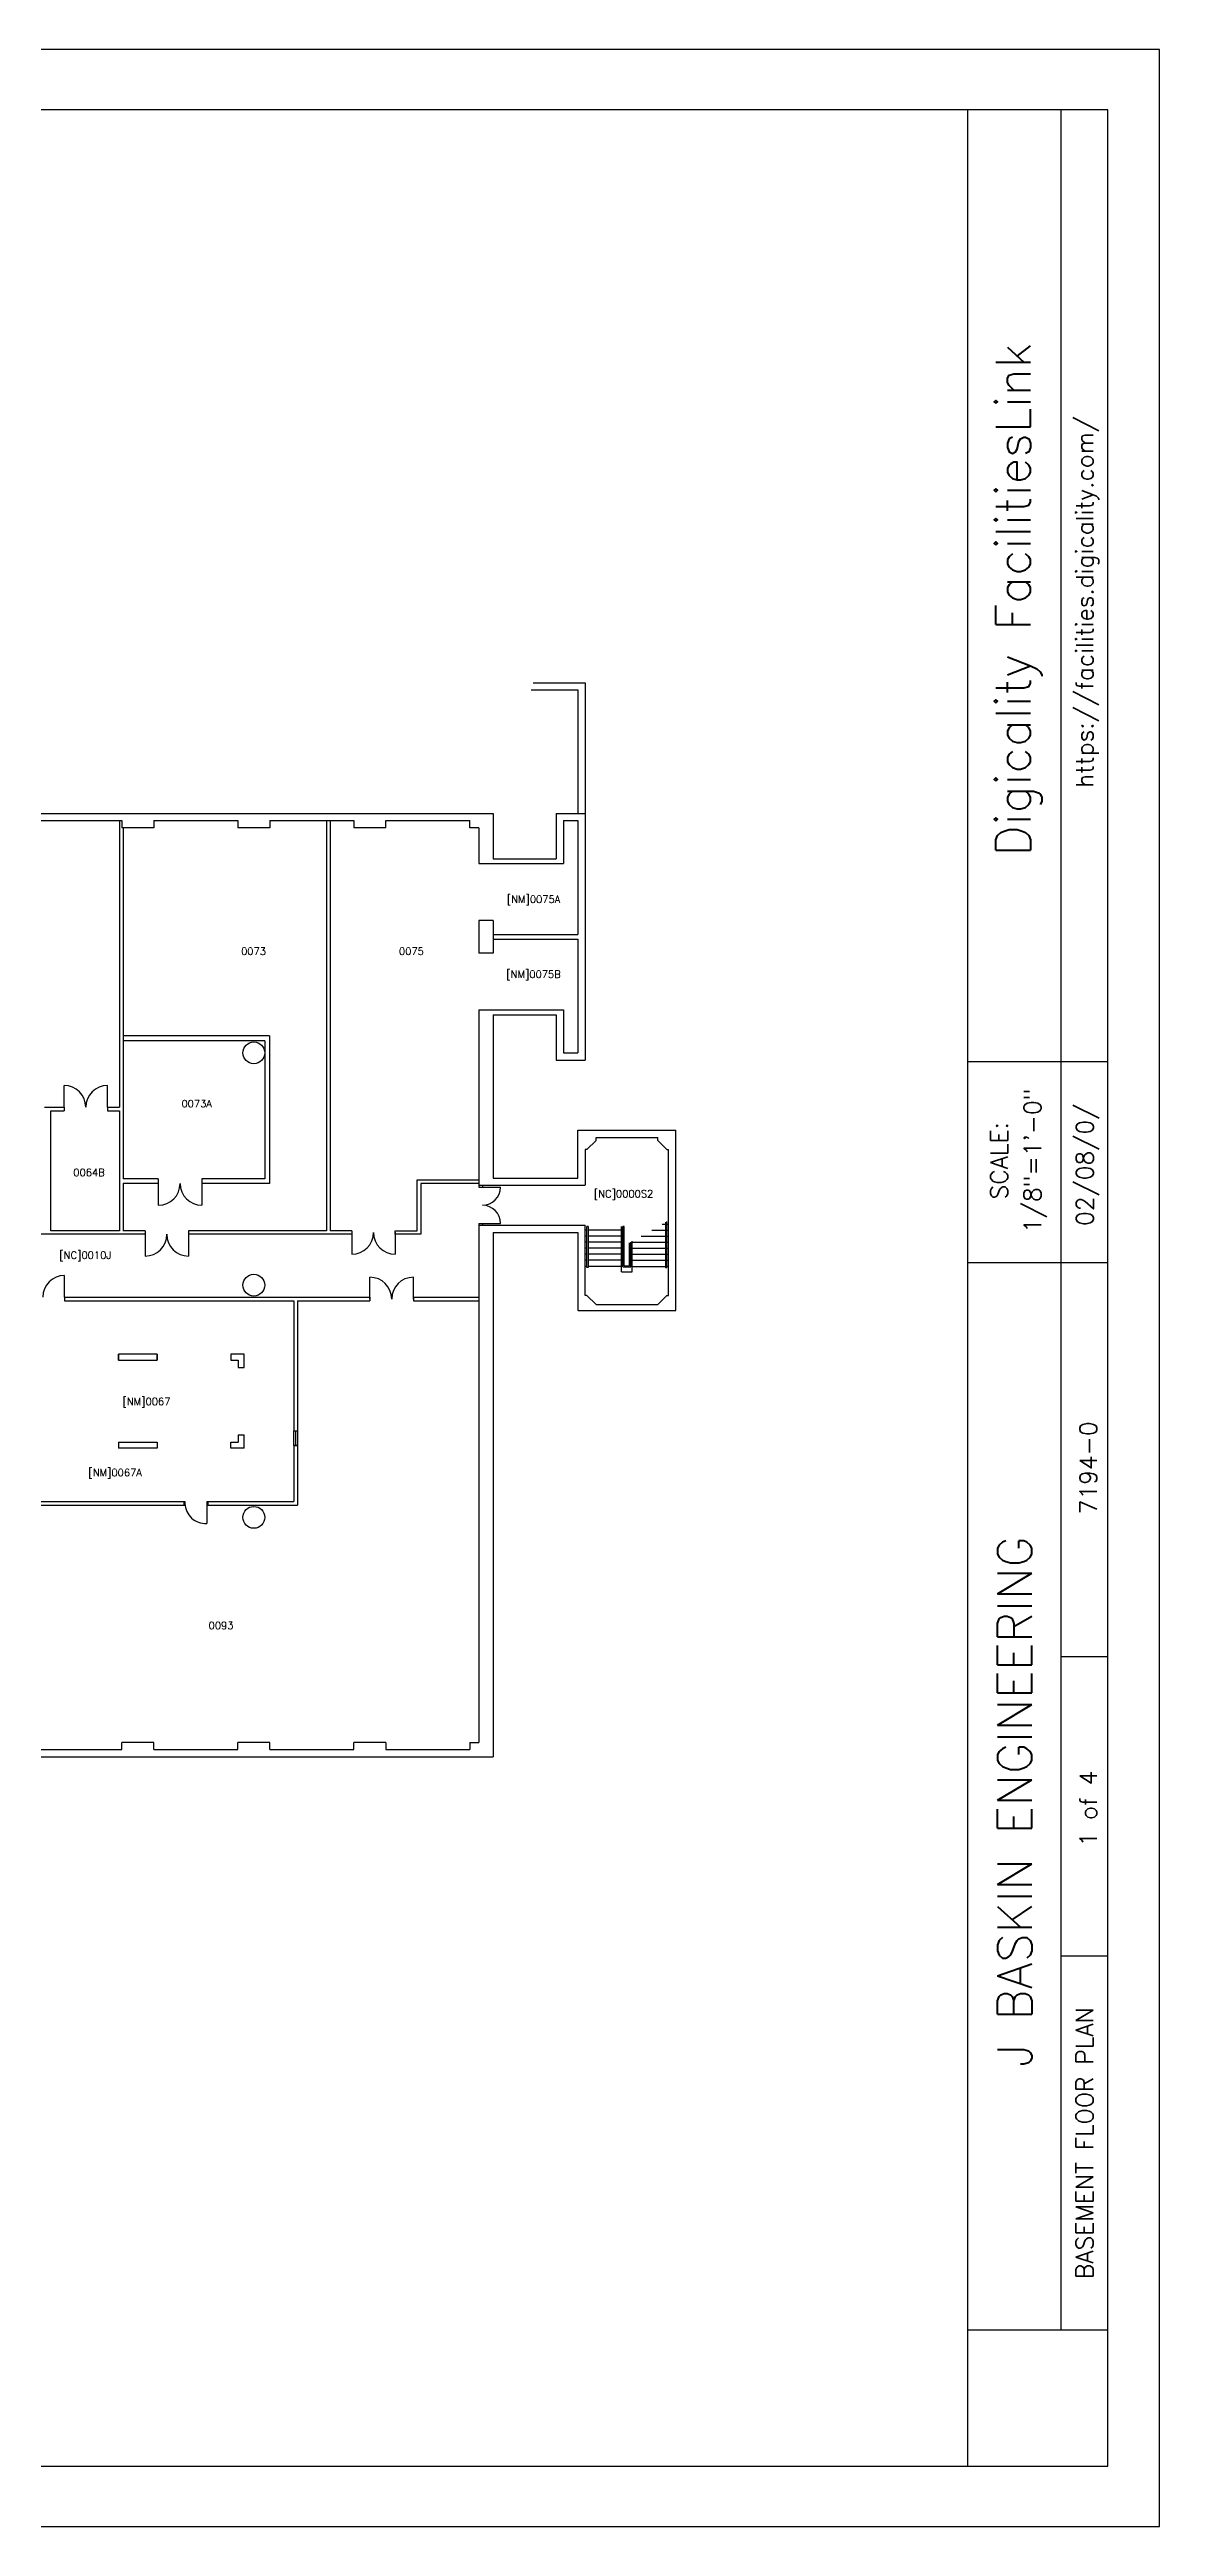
# Model space of a CAD drawing. Header units: inches. Extents: x 0 to 5461, y 0 to 4095.
# Drawn here: x 3625 to 5461, y 0 to 4095 of the extents above; entities that cross this region are included whole.
import ezdxf
from ezdxf.enums import TextEntityAlignment as Align

# ---------------------------------------------------------------- set-up
doc = ezdxf.new("R2010")
doc.units = ezdxf.units.IN
doc.header["$LTSCALE"] = 48
doc.header["$MEASUREMENT"] = 0
for name, color, linetype in [('a-anno-mtlb', 7, 'Continuous'), ('a-area-iden', 7, 'Continuous'), ('a-cols', 1, 'Continuous'), ('a-door', 3, 'Continuous'), ('a-flor-hral', 4, 'Continuous'), ('a-flor-strs', 9, 'Continuous'), ('a-glaz', 5, 'Continuous'), ('a-wall', 7, 'Continuous')]:
    doc.layers.add(name, color=color, linetype=linetype)
doc.styles.get("Standard").update_dxf_attribs({"font": 'romans.shx'})

# ---------------------------------------------------------------- blocks, each defined once
blk = doc.blocks.new('A-ANNO-MTLB')
at = {"layer": 'a-anno-mtlb'}
for p, q in [((5143.6, 99.5), (5143.6, 3995.9)), ((5298.1, 324.6), (5298.1, 3995.9)), ((5375.3, 2421.6), (5143.6, 2421.6)), ((5143.6, 2089.8), (5375.3, 2089.8)), ((5375.3, 1437.7), (5298.1, 1437.7)), ((5375.3, 942.8), (5298.1, 942.8)), ((5375.3, 324.6), (5143.6, 324.6))]:
    blk.add_line(p, q, dxfattribs=at)
for points in [[(5460.6, 4095.5), (0, 4095.5), (0, 0), (5460.6, 0)], [(170.6, 99.5), (5375.3, 99.5), (5375.3, 3995.9), (170.6, 3995.9)]]:
    blk.add_lwpolyline(points, close=True, dxfattribs=at)
at = {"layer": 'a-anno-mtlb', "insert": (5195.4, 2258.1), "char_height": 28.44, "width": 270.187, "attachment_point": 5, "rotation": 90}
blk.add_mtext('SCALE:', dxfattribs=at)
at = {"layer": 'a-anno-mtlb'}
for tag, height, p in [('SYSTEM', 56.9, (5218.6, 3186.2)), ('ADDRESS', 28.4, (5336.8, 3182.1)), ('SCALE', 28.4, (5250.6, 2258.1)), ('DATE', 28.4, (5337.2, 2251.5)), ('BLDG_ID', 28.4, (5342.9, 1750.3)), ('BLDG_NAME', 56.9, (5221.1, 1198.2)), ('FLOOR_ID', 28.4, (5342.9, 1187)), ('FLOOR_NAME', 28.4, (5338, 698.6))]:
    blk.add_attdef(tag, text='', height=height, rotation=90, dxfattribs=at).set_placement(p, align=Align.MIDDLE_CENTER)
blk.add_attdef('NUMBER', text='', height=51.8, dxfattribs=at).set_placement((5264.6, 215.3), align=Align.MIDDLE_CENTER)

msp = doc.modelspace()

# ---------------------------------------------------------------- linework, layer by layer
at = {"layer": 'a-cols'}
for centre in [(3962.6, 2436.5), (3962.6, 2052.5), (3962.6, 1668.5)]:
    msp.add_circle(centre, 18, dxfattribs=at)
at = {"layer": 'a-door'}
for p, q in [((3648.6, 2346.5), (3648.6, 2382.5)), ((3720.6, 2346.5), (3720.6, 2382.5)), ((3804.6, 2220.5), (3804.6, 2184.5)), ((3876.6, 2220.5), (3876.6, 2184.5)), ((4340.6, 2214.5), (4370.6, 2214.5)), ((3782.6, 2136.5), (3782.6, 2100.5)), ((3854.6, 2136.5), (3854.6, 2100.5)), ((4124.6, 2139.5), (4124.6, 2103.5)), ((4196.6, 2139.5), (4196.6, 2103.5)), ((4340.6, 2154.5), (4370.6, 2154.5)), ((3649.6, 2032.5), (3649.6, 2068.5)), ((4154.6, 2029.5), (4154.6, 2065.5)), ((4226.6, 2029.5), (4226.6, 2065.5)), ((3884.6, 1691.5), (3884.6, 1658.5))]:
    msp.add_line(p, q, dxfattribs=at)
for centre, radius, start, end in [((3648.6, 2346.5), 36, 0, 90), ((3720.6, 2346.5), 36, 90, 180), ((3804.6, 2220.5), 36, 270, 0), ((3876.6, 2220.5), 36, 180, 270), ((4340.6, 2214.5), 30, 270, 0), ((4340.6, 2154.5), 30, 0, 90), ((3782.6, 2136.5), 36, 270, 0), ((3854.6, 2136.5), 36, 180, 270), ((4124.6, 2139.5), 36, 270, 0), ((4196.6, 2139.5), 36, 180, 270), ((3649.6, 2032.5), 36, 90, 180), ((4154.6, 2029.5), 36, 0, 90), ((4226.6, 2029.5), 36, 90, 180), ((3882.2, 1692), 33.5, 180.7787, 274.2004)]:
    msp.add_arc(centre, radius, start, end, dxfattribs=at)
at = {"layer": 'a-flor-hral'}
for p, q in [((4515.6, 2149.5), (4513.6, 2149.5)), ((4513.6, 2081.5), (4513.6, 2149.5)), ((4515.6, 2149.5), (4515.6, 2081.5)), ((4570.6, 2074.5), (4570.6, 2149.5)), ((4573.1, 2082.5), (4573.1, 2149.5)), ((4575.1, 2149.5), (4573.1, 2149.5)), ((4575.1, 2084.5), (4575.1, 2149.5)), ((4643.6, 2156.7), (4643.6, 2081.5)), ((4645.6, 2081.5), (4645.6, 2157.8)), ((4584.1, 2084.5), (4584.1, 2122.3)), ((4586.1, 2082.5), (4586.1, 2123.5)), ((4588.6, 2074.5), (4588.6, 2124.9)), ((4515.6, 2081.5), (4513.6, 2081.5)), ((4570.6, 2074.5), (4588.6, 2074.5)), ((4573.1, 2082.5), (4586.1, 2082.5)), ((4575.1, 2084.5), (4584.1, 2084.5)), ((4643.6, 2081.5), (4645.6, 2081.5))]:
    msp.add_line(p, q, dxfattribs=at)
at = {"layer": 'a-flor-strs'}
for p, q in [((4513.6, 2143.5), (4510.6, 2143.5)), ((4513.6, 2133.5), (4510.6, 2133.5)), ((4570.6, 2143.5), (4515.6, 2143.5)), ((4570.6, 2133.5), (4515.6, 2133.5)), ((4603.5, 2133.5), (4643.6, 2133.5)), ((4620.8, 2143.5), (4643.6, 2143.5)), ((4638.1, 2153.5), (4643.6, 2153.5)), ((4645.6, 2153.5), (4648.6, 2153.5)), ((4645.6, 2143.5), (4648.6, 2143.5)), ((4645.6, 2133.5), (4648.6, 2133.5)), ((4513.6, 2123.5), (4510.6, 2123.5)), ((4513.6, 2113.5), (4510.6, 2113.5)), ((4513.6, 2103.5), (4510.6, 2103.5)), ((4513.6, 2093.5), (4510.6, 2093.5)), ((4570.6, 2123.5), (4515.6, 2123.5)), ((4570.6, 2113.5), (4515.6, 2113.5)), ((4570.6, 2103.5), (4515.6, 2103.5)), ((4570.6, 2093.5), (4515.6, 2093.5)), ((4588.6, 2123.5), (4643.6, 2123.5)), ((4588.6, 2113.5), (4643.6, 2113.5)), ((4588.6, 2103.5), (4643.6, 2103.5)), ((4588.6, 2093.5), (4643.6, 2093.5)), ((4645.6, 2123.5), (4648.6, 2123.5)), ((4645.6, 2113.5), (4648.6, 2113.5)), ((4645.6, 2103.5), (4648.6, 2103.5)), ((4645.6, 2093.5), (4648.6, 2093.5)), ((4513.6, 2083.5), (4510.6, 2083.5)), ((4570.6, 2083.5), (4515.6, 2083.5)), ((4588.6, 2083.5), (4643.6, 2083.5)), ((4645.6, 2083.5), (4648.6, 2083.5))]:
    msp.add_line(p, q, dxfattribs=at)
at = {"layer": 'a-glaz'}
for p, q in [((4028.6, 1811.5), (4034.6, 1811.5)), ((4028.6, 1787.5), (4028.6, 1811.5)), ((4031.6, 1811.5), (4031.6, 1787.5)), ((4034.6, 1811.5), (4034.6, 1787.5)), ((4034.6, 1787.5), (4028.6, 1787.5))]:
    msp.add_line(p, q, dxfattribs=at)
at = {"layer": 'a-wall'}
for p, q in [((4421.4, 3036.5), (4498.6, 3036.5)), ((4424.9, 3048.5), (4510.6, 3048.5)), ((4498.6, 3036.5), (4498.6, 2832.5)), ((4510.6, 3048.5), (4510.6, 2832.5)), ((3195.6, 2832.5), (4358.6, 2832.5)), ((4358.6, 2832.5), (4358.6, 2757.5)), ((4462.6, 2832.5), (4462.6, 2757.5)), ((4462.6, 2832.5), (4510.6, 2832.5)), ((4498.6, 2832.5), (4510.6, 2832.5)), ((4510.6, 2832.5), (4510.6, 2424.5)), ((3605.1, 2820.5), (3744.1, 2820.5)), ((3740.6, 2820.5), (3740.6, 2346.5)), ((3744.1, 2820.5), (3744.1, 2808.5)), ((3797.1, 2808.5), (3744.1, 2808.5)), ((3746.6, 2808.5), (3746.6, 2228.5)), ((3797.1, 2820.5), (3936.1, 2820.5)), ((3797.1, 2820.5), (3797.1, 2808.5)), ((3936.1, 2820.5), (3936.1, 2808.5)), ((3989.1, 2808.5), (3936.1, 2808.5)), ((3989.1, 2820.5), (4128.1, 2820.5)), ((3989.1, 2820.5), (3989.1, 2808.5)), ((4082.6, 2820.5), (4082.6, 2142.5)), ((4088.6, 2820.5), (4088.6, 2142.5)), ((4128.1, 2820.5), (4128.1, 2808.5)), ((4181.1, 2808.5), (4128.1, 2808.5)), ((4181.1, 2820.5), (4320.1, 2820.5)), ((4181.1, 2808.5), (4181.1, 2820.5)), ((4320.1, 2808.5), (4320.1, 2820.5)), ((4334.6, 2808.5), (4320.1, 2808.5)), ((4334.6, 2808.5), (4334.6, 2749.5)), ((4474.6, 2820.5), (4474.6, 2749.5)), ((4474.6, 2820.5), (4498.6, 2820.5)), ((4498.6, 2820.5), (4498.6, 2632.5)), ((4334.6, 2749.5), (4474.6, 2749.5)), ((4358.6, 2757.5), (4462.6, 2757.5)), ((4358.6, 2655.5), (4334.6, 2655.5)), ((4334.6, 2655.5), (4334.6, 2601.5)), ((4358.6, 2655.5), (4358.6, 2601.5)), ((4358.6, 2632.5), (4498.6, 2632.5)), ((4358.6, 2624.5), (4498.6, 2624.5)), ((4498.6, 2624.5), (4498.6, 2436.5)), ((4358.6, 2601.5), (4334.6, 2601.5)), ((4334.6, 2507.5), (4334.6, 2214.5)), ((4334.6, 2507.5), (4474.6, 2507.5)), ((4358.6, 2499.5), (4358.6, 2229.5)), ((4358.6, 2499.5), (4462.6, 2499.5)), ((4462.6, 2499.5), (4462.6, 2424.5)), ((4474.6, 2507.5), (4474.6, 2436.5)), ((3988.6, 2464.5), (3746.6, 2464.5)), ((3988.6, 2464.5), (3988.6, 2220.5)), ((3980.6, 2456.5), (3746.6, 2456.5)), ((3980.6, 2456.5), (3980.6, 2228.5)), ((4462.6, 2424.5), (4510.6, 2424.5)), ((4474.6, 2436.5), (4498.6, 2436.5)), ((3616.6, 2346.5), (3648.6, 2346.5)), ((3626.6, 2142.5), (3626.6, 2340.5)), ((3626.6, 2340.5), (3648.6, 2340.5)), ((3648.6, 2346.5), (3648.6, 2340.5)), ((3720.6, 2346.5), (3720.6, 2340.5)), ((3720.6, 2346.5), (3740.6, 2346.5)), ((3720.6, 2340.5), (3740.6, 2340.5)), ((3740.6, 2340.5), (3740.6, 2142.5)), ((4498.6, 2308.5), (4660.6, 2308.5)), ((4498.6, 2238.5), (4498.6, 2308.5)), ((4498.6, 2229.5), (4498.6, 2304.5)), ((4528.6, 2296.5), (4630.6, 2296.5)), ((4528.6, 2291.5), (4528.6, 2296.5)), ((4528.6, 2291.5), (4528.6, 2296.5)), ((4630.6, 2291.5), (4630.6, 2296.5)), ((4660.6, 2010.5), (4660.6, 2308.5)), ((4510.6, 2276.5), (4510.6, 2218)), ((4513.6, 2276.5), (4510.6, 2276.5)), ((4513.6, 2276.5), (4528.6, 2291.5)), ((4513.6, 2276.5), (4528.6, 2291.5)), ((4645.6, 2276.5), (4630.6, 2291.5)), ((4645.6, 2276.5), (4648.6, 2276.5)), ((4648.6, 2035.5), (4648.6, 2276.5)), ((3804.6, 2228.5), (3746.6, 2228.5)), ((3746.6, 2220.5), (3746.6, 2142.5)), ((3804.6, 2220.5), (3746.6, 2220.5)), ((3804.6, 2228.5), (3804.6, 2220.5)), ((3980.6, 2228.5), (3876.6, 2228.5)), ((3876.6, 2228.5), (3876.6, 2220.5)), ((3988.6, 2220.5), (3876.6, 2220.5)), ((4232.6, 2142.5), (4232.6, 2226.5)), ((4232.6, 2226.5), (4334.6, 2226.5)), ((4238.6, 2220.5), (4238.6, 2136.5)), ((4334.6, 2220.5), (4238.6, 2220.5)), ((4334.6, 2217.5), (4510.1, 2217.5)), ((4334.6, 2214.5), (4340.6, 2214.5)), ((4340.6, 2217.5), (4340.6, 2214.5)), ((4358.6, 2229.5), (4498.6, 2229.5)), ((4510.6, 2218), (4510.1, 2217.5)), ((3782.6, 2136.5), (3493.6, 2136.5)), ((3740.6, 2142.5), (3626.6, 2142.5)), ((3782.6, 2142.5), (3746.6, 2142.5)), ((3782.6, 2142.5), (3782.6, 2136.5)), ((4082.6, 2142.5), (3854.6, 2142.5)), ((3854.6, 2142.5), (3854.6, 2136.5)), ((4124.6, 2136.5), (3854.6, 2136.5)), ((4124.6, 2142.5), (4088.6, 2142.5)), ((4124.6, 2142.5), (4124.6, 2136.5)), ((4196.6, 2142.5), (4232.6, 2142.5)), ((4196.6, 2136.5), (4196.6, 2142.5)), ((4238.6, 2136.5), (4196.6, 2136.5)), ((4334.6, 2154.5), (4334.6, 1296.5)), ((4334.6, 2154.5), (4340.6, 2154.5)), ((4334.6, 2151.5), (4510.6, 2151.5)), ((4340.6, 2154.5), (4340.6, 2151.5)), ((4358.6, 2139.5), (4358.6, 1272.5)), ((4358.6, 2139.5), (4498.6, 2139.5)), ((4498.6, 2139.5), (4498.6, 2011)), ((4510.6, 2035.5), (4510.6, 2151.5)), ((3649.6, 2032.5), (3649.6, 2026.5)), ((3649.6, 2032.5), (4154.6, 2032.5)), ((3649.6, 2026.5), (4028.6, 2026.5)), ((4028.6, 2026.5), (4028.6, 1811.5)), ((4034.6, 2026.5), (4034.6, 1811.5)), ((4034.6, 2026.5), (4154.6, 2026.5)), ((4154.6, 2032.5), (4154.6, 2026.5)), ((4226.6, 2032.5), (4226.6, 2026.5)), ((4226.6, 2032.5), (4334.6, 2032.5)), ((4226.6, 2026.5), (4334.6, 2026.5)), ((4498.6, 2011), (4499.1, 2010.5)), ((4499.1, 2010.5), (4660.6, 2010.5)), ((4513.6, 2035.5), (4510.6, 2035.5)), ((4513.6, 2035.5), (4528.6, 2020.5)), ((4513.6, 2035.5), (4528.6, 2020.5)), ((4528.6, 2020.5), (4630.6, 2020.5)), ((4645.6, 2035.5), (4630.6, 2020.5)), ((4645.6, 2035.5), (4648.6, 2035.5)), ((3738.6, 1928.3), (3738.6, 1938.3)), ((3738.6, 1938.3), (3738.6, 1928.3)), ((3802.6, 1938.3), (3738.6, 1938.3)), ((3738.6, 1928.3), (3802.6, 1928.3)), ((3802.6, 1928.3), (3802.6, 1938.3)), ((3802.6, 1938.3), (3802.6, 1928.3)), ((3924.6, 1938.3), (3924.6, 1928.3)), ((3946.6, 1938.3), (3924.6, 1938.3)), ((3924.6, 1928.3), (3936.6, 1928.3)), ((3936.6, 1928.3), (3936.6, 1916.3)), ((3946.6, 1916.3), (3946.6, 1938.3)), ((3936.6, 1916.3), (3946.6, 1916.3)), ((3936.6, 1804.8), (3936.6, 1792.8)), ((3936.6, 1804.8), (3946.6, 1804.8)), ((3946.6, 1782.8), (3946.6, 1804.8)), ((4028.6, 1811.5), (4034.6, 1811.5)), ((3738.6, 1792.8), (3802.6, 1792.8)), ((3738.6, 1792.8), (3738.6, 1782.8)), ((3802.6, 1782.8), (3738.6, 1782.8)), ((3802.6, 1792.8), (3802.6, 1782.8)), ((3924.6, 1782.8), (3924.6, 1792.8)), ((3924.6, 1792.8), (3936.6, 1792.8)), ((3946.6, 1782.8), (3924.6, 1782.8)), ((4028.6, 1787.5), (4028.6, 1694.5)), ((4028.6, 1787.5), (4034.6, 1787.5)), ((4034.6, 1787.5), (4034.6, 1688.5)), ((3489.6, 1688.5), (3848.6, 1688.5)), ((3548.6, 1694.5), (3848.6, 1694.5)), ((3846.6, 1694.5), (3846.6, 1688.5)), ((3848.6, 1694.5), (3848.6, 1688.5)), ((3884.6, 1694.5), (4028.6, 1694.5)), ((3884.6, 1694.5), (3884.6, 1688.5)), ((3884.6, 1688.5), (4034.6, 1688.5)), ((3886.6, 1694.5), (3886.6, 1688.5)), ((4334.6, 1459.5), (4334.6, 1449.5)), ((3077.6, 1272.5), (4358.6, 1272.5)), ((3605.1, 1284.5), (3744.1, 1284.5)), ((3797.1, 1296.5), (3744.1, 1296.5)), ((3744.1, 1284.5), (3744.1, 1296.5)), ((3797.1, 1284.5), (3797.1, 1296.5)), ((3797.1, 1284.5), (3936.1, 1284.5)), ((3989.1, 1296.5), (3936.1, 1296.5)), ((3936.1, 1284.5), (3936.1, 1296.5)), ((3989.1, 1284.5), (3989.1, 1296.5)), ((3989.1, 1284.5), (4128.1, 1284.5)), ((4181.1, 1296.5), (4128.1, 1296.5)), ((4128.1, 1284.5), (4128.1, 1296.5)), ((4181.1, 1296.5), (4181.1, 1284.5)), ((4181.1, 1284.5), (4320.1, 1284.5)), ((4320.1, 1296.5), (4320.1, 1284.5)), ((4320.1, 1296.5), (4334.6, 1296.5))]:
    msp.add_line(p, q, dxfattribs=at)

# ---------------------------------------------------------------- block references
at = {"layer": 'a-anno-mtlb'}
ref = msp.add_blockref('A-ANNO-MTLB', (0, 0), dxfattribs=at)
ref.add_attrib('BLDG_ID', '7194-0', dxfattribs={"height": 28.44, "rotation": 90}).set_placement((5342.9, 1750.3), align=Align.MIDDLE_CENTER)
ref.add_attrib('BLDG_NAME', 'J BASKIN ENGINEERING', dxfattribs={"height": 56.881, "rotation": 90}).set_placement((5221.1, 1198.2), align=Align.MIDDLE_CENTER)
ref.add_attrib('FLOOR_ID', '1 of 4', dxfattribs={"height": 28.44, "rotation": 90}).set_placement((5342.9, 1187), align=Align.MIDDLE_CENTER)
ref.add_attrib('FLOOR_NAME', 'BASEMENT FLOOR PLAN', dxfattribs={"height": 28.441, "rotation": 90}).set_placement((5336.7, 633.7), align=Align.MIDDLE_CENTER)
ref.add_attrib('SCALE', '1/8"=1\'-0"', dxfattribs={"height": 28.44, "rotation": 90}).set_placement((5250.6, 2258.1), align=Align.MIDDLE_CENTER)
ref.add_attrib('SYSTEM', 'Digicality FacilitiesLink', dxfattribs={"height": 56.902, "rotation": 90}).set_placement((5218.6, 3186.2), align=Align.MIDDLE_CENTER)
ref.add_attrib('ADDRESS', 'https://facilities.digicality.com/', dxfattribs={"height": 28.417, "rotation": 90}).set_placement((5336.8, 3182.1), align=Align.MIDDLE_CENTER)
ref.add_attrib('DATE', '02/08/0/', dxfattribs={"height": 28.44, "rotation": 90}).set_placement((5337.2, 2251.5), align=Align.MIDDLE_CENTER)

# ---------------------------------------------------------------- texts
at = {"layer": 'a-area-iden', "char_height": 12, "attachment_point": 5}
for s, insert in [('[NM]0075A', (4425.3, 2688.5)), ('0073', (3962.1, 2604.5)), ('0075', (4223.3, 2604.5)), ('[NM]0075B', (4425.3, 2564.5)), ('0073A', (3868.1, 2352.5)), ('0064B', (3690, 2238.7)), ('[NC]0000S2', (4574.2, 2201.5)), ('[NC]0010J', (3683.9, 2100.1)), ('[NM]0067', (3785, 1858.1)), ('[NM]0067A', (3733.2, 1740.5)), ('0093', (3908.3, 1489.7))]:
    msp.add_mtext(s, dxfattribs=dict(at, insert=insert))

doc.saveas('drawing.dxf')
